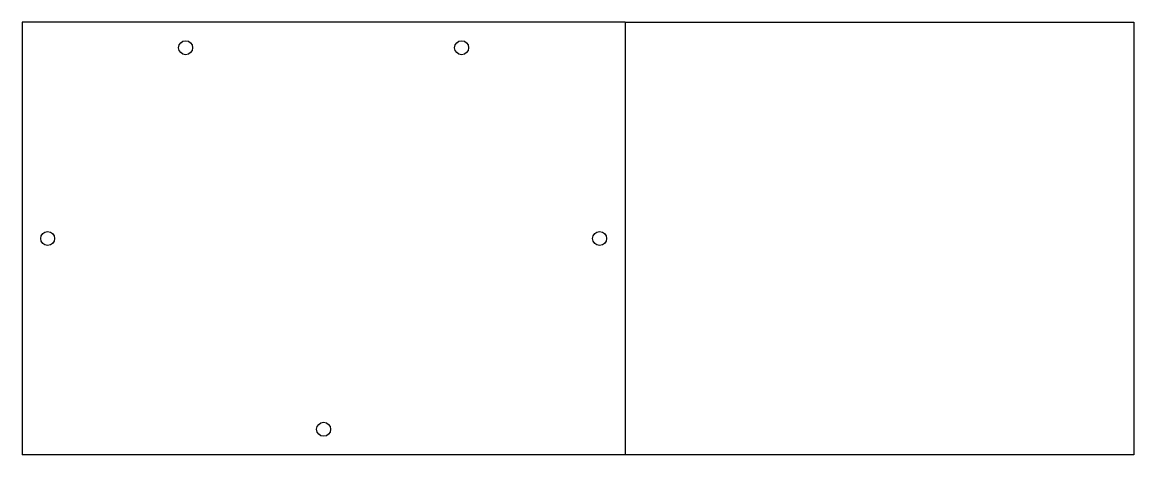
# Model space of a CAD drawing. Extents: x -119 to 318, y -85 to 85.
import ezdxf

# ---------------------------------------------------------------- set-up
doc = ezdxf.new("R2010")
doc.units = 0
doc.layers.add('MODELSKETCH_VISIBLE', color=7, linetype='CONTINUOUS')

msp = doc.modelspace()

# ---------------------------------------------------------------- linework, layer by layer
at = {"layer": 'MODELSKETCH_VISIBLE'}
for p, q in [((118.5, 85), (-118.5, 85)), ((-118.5, 85), (-118.5, -85)), ((118.5, 85), (118.5, -85)), ((118.5, 85), (318.5, 85)), ((318.5, 85), (318.5, -85)), ((118.5, -85), (-118.5, -85)), ((318.5, -85), (118.5, -85))]:
    msp.add_line(p, q, dxfattribs=at)
for centre in [(-54.25, 75), (54.25, 75), (-108.5, 0), (108.5, 0), (0, -75)]:
    msp.add_circle(centre, 2.75, dxfattribs=at)

doc.saveas('drawing.dxf')
